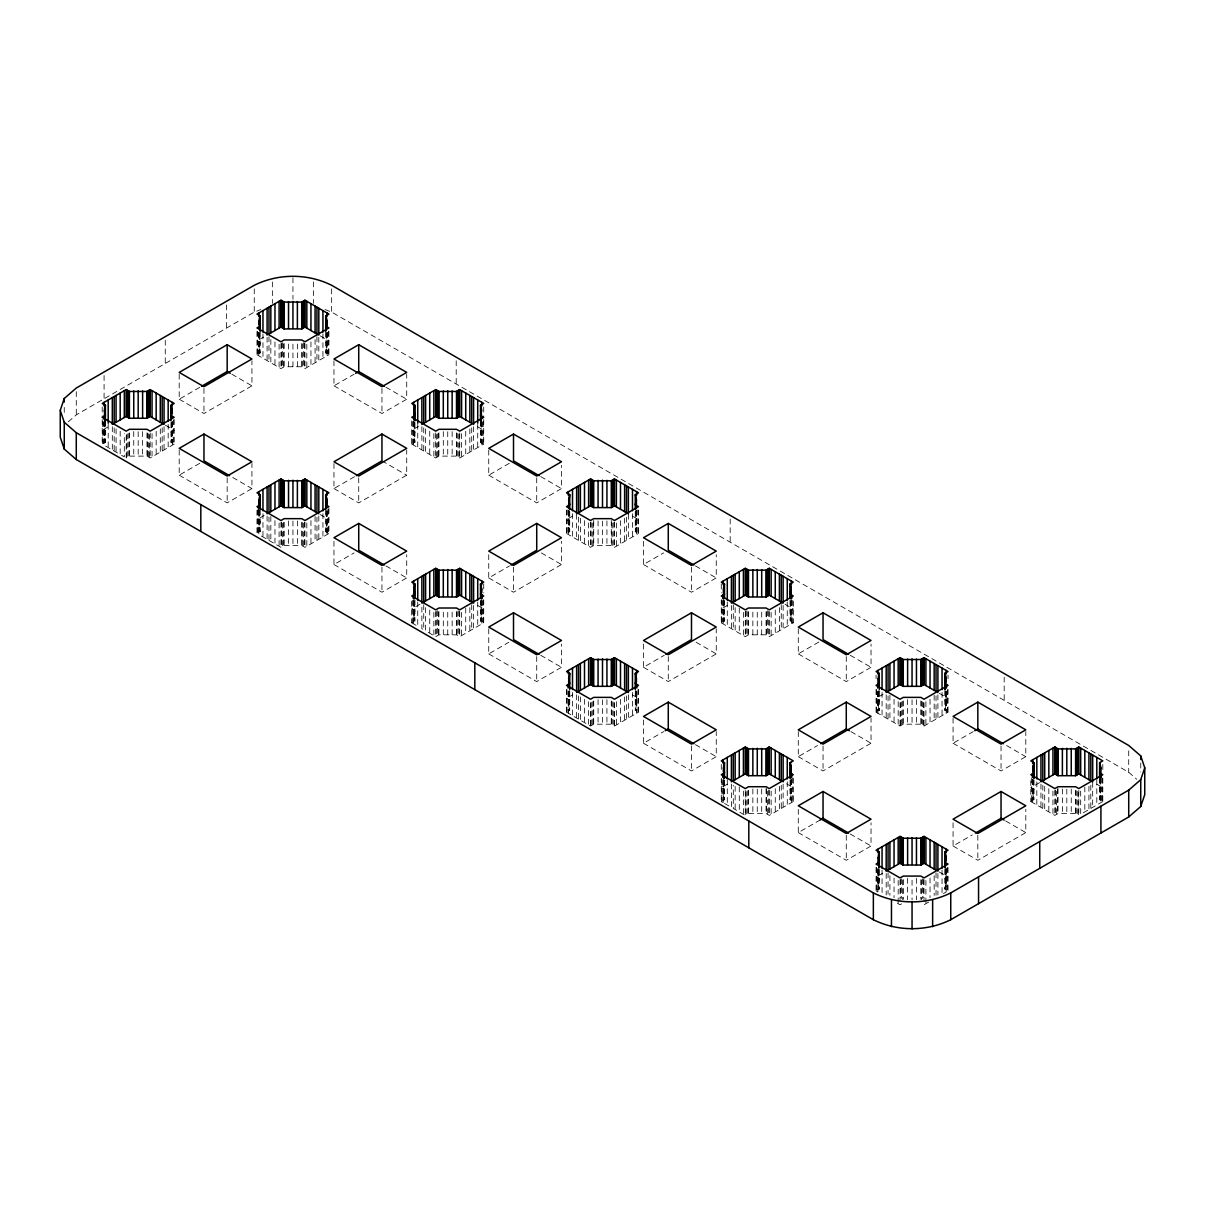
<?xml version="1.0" encoding="UTF-8"?>
<svg xmlns="http://www.w3.org/2000/svg" width="1205" height="1205" viewBox="0 0 1205 1205"><rect width="100%" height="100%" fill="white"/><g stroke="black" fill="none" stroke-linecap="round" stroke-linejoin="round"><path stroke-width="0.75" stroke-dasharray="5 3.75" d="M102.199 419.536L102.199 444.118L105.407 442.265L104.263 437.189L105.407 432.128L102.199 430.275L108.194 426.811M174.168 419.536L174.168 444.118L170.959 442.265L172.104 437.189L172.104 421.102M256.966 331.526L256.966 354.767L260.175 352.914L259.03 347.838L260.175 342.762L256.966 340.91L265.718 335.864M257.478 509.941L257.478 533.182L260.175 531.616L259.03 526.555L260.175 521.479L256.966 519.626L265.718 514.58M328.935 331.526L328.935 354.767L325.727 352.914L326.886 347.838L326.886 333.529M328.935 508.45L328.935 533.469L325.727 531.616L326.886 526.555L326.886 510.468M411.749 420.876L411.749 444.118L414.957 442.265L413.797 437.189L414.957 432.128L411.749 430.275L420.485 425.214M411.749 601.385L411.749 622.834L414.957 620.982L413.797 615.906L414.957 610.83L411.749 608.977L420.485 603.931M483.717 419.536L483.717 444.118L480.509 442.265L481.654 437.189L481.654 421.102M483.717 599.593L483.717 622.834L480.509 620.982L481.654 615.906L481.654 601.611M566.516 510.242L566.516 533.469L569.724 531.616L568.579 526.555L569.724 521.479L566.516 519.626L572.511 516.162M566.516 689.396L566.516 712.185L569.724 710.332L568.579 705.271L569.724 700.195L566.516 698.343L572.511 694.878M638.484 510.242L638.484 533.469L635.276 531.616L636.421 526.555L636.421 510.468M638.484 689.396L638.484 712.185L635.276 710.332L636.421 705.271L636.421 690.962M793.252 601.385L793.252 622.834L790.043 620.982L791.203 615.906L790.043 610.83L793.252 608.977L784.515 603.931M793.252 778.31L793.252 801.551L790.043 799.698L791.203 794.622L790.043 789.546L793.252 787.693L784.515 782.648M876.065 689.396L876.065 712.185L879.273 710.332L878.114 705.271L879.273 700.195L876.065 698.343L884.801 693.297M876.065 867.66L876.065 890.902L879.273 889.049L878.114 883.973L879.273 878.912L876.065 877.059L884.801 871.998M948.034 689.396L948.034 712.185L944.825 710.332L945.97 705.271L945.97 690.962M948.034 867.66L948.034 890.902L944.825 889.049L945.97 883.973L945.97 869.679M1102.801 778.31L1102.801 801.551L1099.593 799.698L1100.737 794.622L1099.593 789.546L1102.801 787.693L1096.806 784.229M68.263 421.825L76.276 414.851L254.255 312.095L260.837 309.565M179.199 374.183L179.199 399.217L199.985 387.212M174.168 444.118L150.173 457.975L146.965 456.108L129.402 456.108L126.194 457.975L126.194 432.941M256.966 354.767L280.961 368.61L284.169 366.757L301.732 366.757L304.955 368.61L328.935 354.767M179.199 399.217L203.961 413.511L251.935 385.811L251.935 360.792M179.199 450.143L179.199 475.177L200.858 462.66M333.966 360.792L333.966 385.811L354.089 374.198M179.199 475.177L227.173 502.877L251.935 488.567L251.935 463.548M333.966 385.811L381.955 413.511L406.718 399.217L406.718 374.183M333.966 463.548L333.966 488.567L354.767 476.562M258.849 511.312L258.849 534.553L280.961 547.326L284.169 545.473L301.732 545.473L304.955 547.326L328.935 533.469M411.749 444.118L435.728 457.975L438.936 456.108L456.514 456.108L459.723 457.975L483.717 444.118M333.966 488.567L358.728 502.877L406.718 475.177L406.718 450.143M333.966 541.286L333.966 564.527L354.089 552.914M488.748 450.143L488.748 475.177L511.959 461.771M333.966 564.527L381.955 592.227L406.718 577.933L406.718 554.692M488.748 475.177L536.722 502.877L561.485 488.567L561.485 465.341M488.748 554.692L488.748 577.933L509.534 565.928M425.606 607.606L425.606 630.833L435.728 636.677L438.936 634.824L456.514 634.824L459.723 636.677L483.717 622.834M566.516 533.469L590.51 547.326L593.719 545.473L611.281 545.473L614.49 547.326L638.484 533.469M488.748 577.933L513.511 592.227L561.485 564.527L561.485 541.286M488.748 628.859L488.748 653.878L508.856 642.265M643.515 541.286L643.515 564.527L663.639 552.914M488.748 653.878L536.722 681.578L561.485 667.284L561.485 644.042M643.515 564.527L691.489 592.227L716.252 577.933L716.252 554.692M727.278 605.513L721.283 608.977L724.491 610.83L723.346 615.906L724.491 620.982L721.283 622.834L721.283 599.593M643.515 644.042L643.515 667.284L664.301 655.279M566.516 712.185L590.51 726.043L593.719 724.19L611.281 724.19L614.49 726.043L638.484 712.185M721.283 622.834L745.277 636.677L748.486 634.824L766.064 634.824L769.272 636.677L793.252 622.834M643.515 667.284L668.278 681.578L716.252 653.878L716.252 628.859M643.515 720.003L643.515 743.244L663.639 731.631M798.282 628.859L798.282 653.878L819.957 641.376M643.515 743.244L691.489 770.944L716.252 756.65L716.252 731.616M798.282 653.878L846.272 681.578L871.034 667.284L871.034 644.042M727.278 784.229L721.283 787.693L724.491 789.546L723.346 794.622L724.491 799.698L721.283 801.551L721.283 778.31M798.282 731.616L798.282 756.65L817.472 745.564M793.252 801.551L769.272 815.393L766.064 813.541L748.486 813.541L745.775 815.107L745.775 790.073M876.065 712.185L900.045 726.043L903.268 724.19L920.831 724.19L924.039 726.043L948.034 712.185M798.282 756.65L823.045 770.944L871.034 743.244L871.034 718.21M798.282 809.353L798.282 832.595L819.957 820.093M953.065 718.21L953.065 743.244L973.173 731.631M798.282 832.595L846.272 860.295L871.034 846L871.034 822.759M953.065 743.244L1001.039 770.944L1025.801 756.65L1025.801 731.616M1039.584 782.648L1030.832 787.693L1034.041 789.546L1032.896 794.622L1034.041 799.698L1030.832 801.551L1030.832 778.31M953.065 822.759L953.065 846L972.254 834.914M901.656 903.825L900.045 904.759L895.42 902.078M1030.832 801.551L1054.827 815.393L1058.035 813.541L1075.598 813.541L1078.309 815.107L1078.309 790.073M953.065 846L977.827 860.295L1025.801 832.595L1025.801 809.353M928.663 902.078L924.039 904.759L922.428 903.825M943.41 893.568L946.151 891.986L946.151 868.745M1102.801 801.551L1080.689 814.309L1080.689 791.083M325.064 309.565L331.646 312.095L1128.724 772.285L1136.737 779.243M320.199 335.864L328.935 340.91L325.727 342.762L326.886 347.838M477.722 426.811L483.717 430.275L480.509 432.128L481.654 437.189M632.489 516.162L638.484 519.626L635.276 521.479L636.421 526.555M939.282 693.297L948.034 698.343L944.825 700.195L945.97 705.271M385.916 387.212L406.718 399.217M540.699 476.562L561.485 488.567M695.466 565.928L716.252 577.933M850.233 655.279L871.034 667.284M1006.612 745.564L1025.801 756.65M231.827 374.198L251.935 385.811M381.955 460.867L406.718 475.177M541.361 552.914L561.485 564.527M696.144 642.265L716.252 653.878M850.911 731.631L871.034 743.244M1005.678 820.982L1025.801 832.595M165.416 425.214L174.168 430.275L170.959 432.128L172.104 437.189M320.199 514.58L328.935 519.626L325.727 521.479L326.886 526.555M477.722 605.513L483.717 608.977L480.509 610.83L481.654 615.906M632.489 694.878L638.484 698.343L635.276 700.195L636.421 705.271M939.282 871.998L948.034 877.059L944.825 878.912L945.97 883.973M232.746 477.496L251.935 488.567M385.916 565.928L406.718 577.933M540.699 655.279L561.485 667.284M695.466 744.645L716.252 756.65M850.233 833.996L871.034 846M121.569 455.294L124.311 456.891L124.311 433.649M411.749 622.834L417.743 626.299L417.743 601.943M721.283 801.551L723.166 802.635L723.166 779.394M724.536 803.419L731.405 807.395L731.405 782.361M876.065 890.902L877.933 891.986L877.933 868.745M1140.743 763.066L1140.743 772.013M1128.724 750.836L1128.724 772.285M1102.801 764.452L1102.801 771.607M1102.304 778.023L1102.304 801.25M1101.189 777.903L1101.189 800.617M1100.737 778.535L1100.933 802.635M1100.451 779.304L1100.451 797.168M1100.09 778.535L1100.09 799.984M1099.593 778.234L1099.593 799.698M1096.806 779.981L1096.806 805.015M1092.679 782.361L1092.679 807.395M1090.811 785.238L1090.811 808.465M1088.928 786.308L1088.928 809.549M1084.816 786.91L1084.816 811.929M1078.806 790.375L1078.806 815.393M1077.21 791.233L1077.21 814.475M1076.11 790.601L1076.11 813.827M1075.598 790.299L1075.598 813.541M1071.245 789.019L1071.245 814.038M1066.817 789.185L1066.817 814.203M1062.388 789.019L1062.388 814.038M1058.035 788.522L1058.035 813.541M1057.538 788.808L1057.538 813.827M1056.424 791.233L1056.424 814.475M1055.324 790.073L1055.324 815.107M1054.827 790.375L1054.827 815.393M1052.944 791.083L1052.944 814.309M1048.832 788.688L1048.832 811.929M1044.705 786.308L1044.705 809.549M1042.822 785.238L1042.822 808.465M1040.954 784.154L1040.954 807.395M1036.827 781.774L1036.827 805.015M1034.041 780.027L1034.041 799.698M1033.544 780.313L1033.544 799.984M1033.182 779.56L1033.182 797.168M1032.7 779.394L1032.7 802.635M1032.444 779.68L1032.444 800.617M1031.329 778.023L1031.329 801.25M1004.187 677.135L1004.187 700.376M1001.039 745.91L1001.039 770.944M977.827 835.276L977.827 860.295M948.034 675.101L948.034 678.671M947.522 689.697L947.522 711.899M947.522 867.374L947.522 890.615M946.422 691.595L946.422 711.266M946.422 868.519L946.422 889.983M946.151 691.821L946.151 713.27M945.684 691.73L945.684 707.817M945.684 868.654L945.684 886.534M945.323 690.962L945.323 710.619M945.323 869.679L945.323 889.335M944.825 690.676L944.825 710.332M944.825 869.392L944.825 889.049M942.039 692.408L942.039 715.65M942.039 870.01L942.039 892.574M937.912 694.788L937.912 718.029M937.912 873.505L937.912 894.953M936.029 695.872L936.029 719.114M936.029 872.797L936.029 897.83M934.161 695.164L934.161 720.198M934.161 875.674L934.161 895.33M930.034 699.337L930.034 722.578M930.034 878.053L930.034 897.71M925.907 701.717L925.907 724.958M925.907 880.433L925.907 903.675M924.039 702.801L924.039 726.043M924.039 879.725L924.039 901.174M923.542 702.515L923.542 725.756M923.542 879.439L923.542 897.318M922.428 701.867L922.428 725.109M922.428 878.807L922.428 898.463M921.328 701.235L921.328 724.476M921.328 879.951L921.328 899.608M920.831 700.949L920.831 724.19M920.831 879.665L920.831 899.322M916.463 699.653L916.463 724.687M916.463 878.37L916.463 899.819M912.049 699.819L912.049 724.853M912.049 880.328L912.049 899.984M907.621 699.653L907.621 724.687M907.621 878.37L907.621 899.819M903.268 700.949L903.268 724.19M903.268 879.665L903.268 899.322M902.756 701.235L902.756 724.476M902.756 879.951L902.756 899.608M901.656 701.867L901.656 725.109M901.656 878.807L901.656 898.463M900.557 702.515L900.557 725.756M900.557 879.439L900.557 897.318M900.045 702.801L900.045 726.043M900.045 879.725L900.045 901.174M898.177 701.717L898.177 724.958M898.177 880.433L898.177 903.675M894.05 699.337L894.05 722.578M894.05 878.053L894.05 897.71M889.923 695.164L889.923 720.198M889.923 875.674L889.923 895.33M888.055 695.872L888.055 719.114M888.055 872.797L888.055 894.261M886.187 694.788L886.187 718.029M886.187 873.505L886.187 894.953M882.06 692.408L882.06 715.65M882.06 870.01L882.06 892.574M879.273 690.676L879.273 710.332M879.273 869.392L879.273 889.049M878.776 690.962L878.776 710.619M878.776 869.679L878.776 889.335M878.415 691.73L878.415 707.817M878.415 868.654L878.415 886.534M878.114 690.962L878.114 705.271M878.114 869.679L878.114 883.973M877.933 691.821L877.933 713.27M877.662 691.595L877.662 711.266M877.662 868.519L877.662 889.983M876.562 689.697L876.562 711.899M876.562 867.374L876.562 890.615M876.065 675.101L876.065 678.671M846.272 656.559L846.272 681.578M846.272 835.276L846.272 860.295M823.045 745.91L823.045 770.944M792.754 600.331L792.754 622.548M792.754 778.023L792.754 801.25M791.655 600.452L791.655 621.901M791.655 779.68L791.655 800.617M791.384 600.677L791.384 623.919M791.384 779.394L791.384 802.635M790.902 600.587L790.902 618.466M790.902 779.56L790.902 797.168M790.555 601.611L790.555 621.268M790.555 780.313L790.555 799.984M790.043 600.105L790.043 620.982M790.043 780.027L790.043 799.698M787.257 601.943L787.257 626.299M787.257 781.774L787.257 805.015M783.13 605.437L783.13 628.679M783.13 784.154L783.13 807.395M781.262 604.729L781.262 629.763M781.262 785.238L781.262 808.465M779.394 607.606L779.394 630.833M779.394 786.308L779.394 809.549M775.267 609.986L775.267 633.227M775.267 788.688L775.267 811.929M771.14 612.366L771.14 635.607M771.14 791.083L771.14 814.309M769.272 611.658L769.272 636.677M769.272 790.375L769.272 815.393M768.76 611.372L768.76 636.391M768.76 790.073L768.76 815.107M767.66 610.724L767.66 635.758M767.66 791.233L767.66 814.475M766.561 611.884L766.561 635.125M766.561 788.808L766.561 813.827M766.064 611.583L766.064 634.824M766.064 788.522L766.064 813.541M761.696 612.095L761.696 635.321M761.696 789.019L761.696 814.038M757.267 612.261L757.267 635.487M757.267 789.185L757.267 814.203M752.854 612.095L752.854 635.321M752.854 789.019L752.854 814.038M748.486 611.583L748.486 634.824M748.486 790.299L748.486 813.541M747.989 611.884L747.989 635.125M747.989 790.601L747.989 813.827M746.889 610.724L746.889 635.758M746.889 791.233L746.889 814.475M745.775 611.372L745.775 636.391M745.277 611.658L745.277 636.677M745.277 790.375L745.277 815.393L733.288 808.465L733.288 785.238M743.41 612.366L743.41 635.607M743.41 791.083L743.41 814.309M739.283 608.194L739.283 633.227M739.283 786.91L739.283 811.929M735.155 607.606L735.155 630.833M735.155 786.308L735.155 809.549M733.288 604.729L733.288 629.763M731.405 605.437L731.405 628.679M730.185 518.948L730.185 542.19M727.278 601.943L727.278 626.299M727.278 779.981L727.278 805.015M724.491 600.105L724.491 620.982M724.491 780.027L724.491 799.698M723.994 601.611L723.994 621.268M723.994 780.313L723.994 799.984M723.633 600.587L723.633 618.466M723.633 779.56L723.633 797.168M723.166 600.677L723.166 623.919M722.895 600.452L722.895 621.901M722.895 779.68L722.895 800.617M721.795 600.331L721.795 622.548M721.795 779.801L721.795 801.25M721.283 583.958L721.283 592.89M721.283 764.452L721.283 771.607M691.489 567.194L691.489 592.227M691.489 745.91L691.489 770.944M668.278 656.559L668.278 681.578M637.987 509.941L637.987 533.182M637.987 689.697L637.987 711.899M636.873 509.82L636.873 532.55M636.873 691.595L636.873 711.266M636.617 511.312L636.617 534.553M636.617 691.821L636.617 713.27M636.135 511.221L636.135 529.1M636.135 691.73L636.135 707.817M635.773 510.453L635.773 531.917M635.773 690.962L635.773 710.619M635.276 511.959L635.276 531.616M635.276 690.676L635.276 710.332M632.489 513.692L632.489 536.933M632.489 692.408L632.489 715.65M628.362 514.294L628.362 539.313M628.362 694.788L628.362 718.029M626.495 517.156L626.495 540.397M626.495 695.872L626.495 719.114M624.612 518.24L624.612 541.482M624.612 696.957L624.612 720.198M620.5 520.62L620.5 543.862M620.5 699.337L620.5 722.578M616.373 523L616.373 546.242M616.373 701.717L616.373 724.958M614.49 522.292L614.49 547.326M614.49 702.801L614.49 726.043M613.993 522.006L613.993 547.04M613.993 702.515L613.993 725.756M612.893 523.166L612.893 546.392M612.893 701.867L612.893 725.109M611.779 522.518L611.779 545.76M611.779 701.235L611.779 724.476M611.281 520.439L611.281 545.473M611.281 700.949L611.281 724.19M606.928 520.937L606.928 545.97M606.928 699.653L606.928 724.687M602.5 521.102L602.5 546.136M602.5 699.819L602.5 724.853M598.072 520.937L598.072 545.97M598.072 699.653L598.072 724.687M593.719 520.439L593.719 545.473M593.719 700.949L593.719 724.19M593.221 522.518L593.221 545.76M593.221 701.235L593.221 724.476M592.107 523.166L592.107 546.392M592.107 701.867L592.107 725.109M591.007 522.006L591.007 547.04M591.007 702.515L591.007 725.756M590.51 522.292L590.51 547.326M590.51 702.801L590.51 726.043M588.627 523L588.627 546.242M588.627 701.717L588.627 724.958M584.5 520.62L584.5 543.862M584.5 699.337L584.5 722.578M580.388 518.24L580.388 541.482M580.388 696.957L580.388 720.198M578.505 517.156L578.505 540.397M578.505 695.872L578.505 719.114M576.638 514.294L576.638 539.313M576.638 694.788L576.638 718.029M572.511 513.692L572.511 536.933M572.511 692.408L572.511 715.65M569.724 511.959L569.724 531.616M569.724 690.676L569.724 710.332M569.227 510.453L569.227 531.917M569.227 690.962L569.227 710.619M568.865 511.221L568.865 529.1M568.865 691.73L568.865 707.817M568.579 510.468L568.579 526.555M568.579 690.962L568.579 705.271M568.383 511.312L568.383 534.553M568.383 691.821L568.383 713.27M568.127 509.82L568.127 532.55M568.127 691.595L568.127 711.266M567.013 509.941L567.013 533.182M567.013 689.697L567.013 711.899M536.722 477.843L536.722 502.877M536.722 656.559L536.722 681.578M513.511 567.194L513.511 592.227M483.717 407.034L483.717 417.758M483.717 583.958L483.717 592.89M483.205 421.614L483.205 443.832M483.205 600.331L483.205 622.548M482.105 421.735L482.105 443.199M482.105 600.452L482.105 621.901M481.834 421.961L481.834 445.202M481.834 600.677L481.834 623.919M481.367 421.87L481.367 439.75M481.367 600.587L481.367 618.466M481.006 421.102L481.006 442.551M481.006 601.611L481.006 621.268M480.509 421.404L480.509 442.265M480.509 600.105L480.509 620.982M477.722 424.341L477.722 447.582M477.722 601.943L477.722 626.299M473.595 426.721L473.595 449.962M473.595 605.437L473.595 628.679M471.712 427.805L471.712 451.047M471.712 604.729L471.712 629.763M469.845 428.89L469.845 452.131M469.845 607.606L469.845 630.833M465.717 431.269L465.717 454.511M465.717 608.194L465.717 633.227M461.59 433.649L461.59 456.891M461.59 612.366L461.59 635.607M459.723 432.941L459.723 457.975M459.723 611.658L459.723 636.677M459.226 434.433L459.226 457.674M459.226 611.372L459.226 636.391M458.111 433.8L458.111 457.041M458.111 610.724L458.111 635.758M457.011 433.167L457.011 456.409M457.011 611.884L457.011 635.125M456.514 432.881L456.514 456.108M456.514 611.583L456.514 634.824M456.198 360.762L456.198 384.003M452.146 431.586L452.146 456.62M452.146 612.095L452.146 635.321M447.733 431.752L447.733 456.785M447.733 612.261L447.733 635.487M443.304 431.586L443.304 456.62M443.304 612.095L443.304 635.321M438.936 432.881L438.936 456.108M438.936 611.583L438.936 634.824M438.439 433.167L438.439 456.409M438.439 611.884L438.439 635.125M437.34 433.8L437.34 457.041M437.34 610.724L437.34 635.758M436.24 434.433L436.24 457.674M436.24 611.372L436.24 636.391M435.728 432.941L435.728 457.975M435.728 611.658L435.728 636.677M433.86 433.649L433.86 456.891M433.86 612.366L433.86 635.607M429.733 431.269L429.733 454.511M429.733 609.986L429.733 633.227M425.606 428.89L425.606 452.131M423.738 427.805L423.738 451.047M423.738 604.729L423.738 629.763L421.87 628.679L421.87 605.437M421.87 426.721L421.87 449.962M417.743 424.341L417.743 447.582M414.957 422.594L414.957 442.265M414.957 600.105L414.957 620.982M414.445 422.895L414.445 442.551M414.445 601.611L414.445 621.268M414.098 421.87L414.098 439.75M414.098 600.587L414.098 618.466M413.797 421.102L413.797 437.189M413.797 601.611L413.797 615.906M413.616 421.961L413.616 445.202M413.616 600.677L413.616 623.919M413.345 421.735L413.345 443.199M413.345 600.452L413.345 621.901M412.246 421.614L412.246 443.832M412.246 600.331L412.246 622.548M381.955 388.492L381.955 413.511M381.955 567.194L381.955 592.227M358.728 477.843L358.728 502.877M331.646 288.854L331.646 312.095M328.438 331.239L328.438 354.466M328.438 509.188L328.438 533.182M327.338 332.384L327.338 353.833M327.338 509.82L327.338 532.55M327.067 332.61L327.067 355.837M327.067 511.312L327.067 534.553M326.585 332.52L326.585 350.384M326.585 511.221L326.585 529.1M326.224 333.529L326.224 353.201M326.224 510.453L326.224 531.917M325.727 332.038L325.727 352.914M325.727 510.167L325.727 531.616M322.94 333.875L322.94 358.231M322.94 513.692L322.94 536.933M318.813 337.37L318.813 360.611M318.813 516.086L318.813 539.313M316.945 336.662L316.945 361.681M316.945 517.156L316.945 540.397M315.077 339.524L315.077 362.765M315.077 516.463L315.077 541.482M313.541 281.91L313.541 303.374M310.95 341.904L310.95 365.145M310.95 520.62L310.95 543.862M306.823 344.284L306.823 367.525M306.823 523L306.823 546.242M304.955 343.591L304.955 368.61M304.955 522.292L304.955 547.326M304.443 343.289L304.443 368.323M304.443 522.006L304.443 547.04M303.344 342.657L303.344 367.691M303.344 523.166L303.344 546.392M302.244 343.802L302.244 367.043M302.244 522.518L302.244 545.76M301.732 343.515L301.732 366.757M301.732 522.232L301.732 545.473M297.379 344.012L297.379 367.254M297.379 520.937L297.379 545.97M292.951 277.813L292.951 299.262M292.951 344.178L292.951 367.42M292.951 521.102L292.951 546.136M288.537 344.012L288.537 367.254M288.537 520.937L288.537 545.97M284.169 343.515L284.169 366.757M284.169 522.232L284.169 545.473M283.672 343.802L283.672 367.043M283.672 522.518L283.672 545.76M282.572 342.657L282.572 367.691M282.572 523.166L282.572 546.392M281.458 343.289L281.458 368.323M281.458 522.006L281.458 547.04M280.961 343.591L280.961 368.61M280.961 522.292L280.961 547.326M279.093 344.284L279.093 367.525M279.093 523L279.093 546.242M274.966 341.904L274.966 365.145M274.966 520.62L274.966 543.862M272.36 281.91L272.36 303.374M270.839 339.524L270.839 362.765M270.839 516.463L270.839 541.482M268.971 336.662L268.971 361.681M268.971 517.156L268.971 540.397M267.088 337.37L267.088 360.611M267.088 516.086L267.088 539.313M262.961 333.875L262.961 358.231M262.961 513.692L262.961 536.933M260.175 332.038L260.175 352.914M260.175 510.167L260.175 531.616M259.678 333.529L259.678 353.201M259.678 510.453L259.678 531.917M259.316 332.52L259.316 350.384M259.316 511.221L259.316 529.1M259.03 333.529L259.03 347.838M259.03 510.468L259.03 526.555M258.849 332.61L258.849 355.837M258.578 332.384L258.578 353.833M258.578 509.82L258.578 532.55M257.478 331.239L257.478 354.466M256.966 510.242L256.966 533.469M254.255 288.854L254.255 312.095M227.173 477.843L227.173 502.877M226.45 304.91L226.45 328.152M203.961 388.492L203.961 413.511M173.671 419.837L173.671 443.832M172.556 421.735L172.556 443.199M172.3 421.961L172.3 445.202M171.818 421.87L171.818 439.75M171.456 422.895L171.456 442.551M170.959 422.594L170.959 442.265M168.173 424.341L168.173 447.582M165.266 340.232L165.266 363.473M164.046 426.721L164.046 449.962M162.178 427.805L162.178 451.047M160.295 428.89L160.295 452.131M156.168 431.269L156.168 454.511M152.056 433.649L152.056 456.891M150.173 432.941L150.173 457.975M149.676 434.433L149.676 457.674M148.577 433.8L148.577 457.041M147.462 433.167L147.462 456.409M146.965 432.881L146.965 456.108M142.612 431.586L142.612 456.62M138.183 431.752L138.183 456.785M133.755 431.586L133.755 456.62M129.402 432.881L129.402 456.108M128.89 433.167L128.89 456.409M127.79 433.8L127.79 457.041M126.691 434.433L126.691 457.674M120.184 431.269L120.184 454.511L104.067 445.202L104.067 421.961M116.072 428.89L116.072 452.131M114.189 427.805L114.189 451.047M112.321 426.721L112.321 449.962M108.194 424.341L108.194 447.582M105.407 421.404L105.407 442.265M104.91 421.102L104.91 442.551M104.549 421.87L104.549 439.75M104.263 421.102L104.263 437.189M104.082 375.553L104.082 398.795M103.811 421.735L103.811 443.199M102.696 421.614L102.696 443.832M102.199 407.034L102.199 417.758M76.276 391.61L76.276 414.851M64.257 407.426L64.257 414.58"/><path stroke-width="1.5" d="M104.263 419.31L105.407 405.302L102.199 403.449L126.194 389.607L129.402 391.459L146.965 391.459L150.173 389.607L174.168 403.449L170.959 405.302L170.959 420.816M170.959 405.302L172.104 410.378L170.959 415.454L174.168 417.307L150.173 431.149L146.965 429.296L129.402 429.296L126.194 431.149L102.199 417.307L105.407 415.454L104.263 410.378M259.03 324.597L260.175 315.951L256.966 314.098L280.961 300.241L284.169 302.094L301.732 302.094L304.955 300.241L328.935 314.098L325.727 315.951L325.727 331.45M259.03 505.106L260.175 494.668L256.966 492.815L280.961 478.957L284.169 480.81L301.732 480.81L304.955 478.957L328.935 492.815L325.727 494.668L325.727 508.962M325.727 315.951L326.886 321.027L325.727 326.088L328.935 327.941L304.955 341.798L301.732 339.946L284.169 339.946L280.961 341.798L256.966 327.941L260.175 326.088L259.03 321.027M325.727 494.668L326.886 499.729L325.727 504.805L328.935 506.657L304.955 520.515L301.732 518.662L284.169 518.662L280.961 520.515L256.966 506.657L260.175 504.805L259.03 499.729M414.957 405.302L413.797 410.378L414.957 415.454L411.749 417.307L435.728 431.149L438.936 429.296L456.514 429.296L459.723 431.149L483.717 417.307L480.509 415.454L481.654 410.378L480.509 405.302L483.717 403.449L459.723 389.607L456.514 391.459L438.936 391.459L435.728 389.607L411.749 403.449L414.957 405.302L414.957 420.816M414.957 584.018L413.797 589.094L414.957 594.17L411.749 596.023L435.728 609.866L438.936 608.013L456.514 608.013L459.723 609.866L483.717 596.023L480.509 594.17L481.654 589.094L480.509 584.018L483.717 582.166L459.723 568.323L456.514 570.176L438.936 570.176L435.728 568.323L411.749 582.166L414.957 584.018L414.957 598.328M568.579 505.106L569.724 494.668L566.516 492.815L590.51 478.957L593.719 480.81L611.281 480.81L614.49 478.957L638.484 492.815L635.276 494.668L635.276 508.962M568.579 682.03L569.724 673.384L566.516 671.531L590.51 657.674L593.719 659.527L611.281 659.527L614.49 657.674L638.484 671.531L635.276 673.384L635.276 689.471M635.276 494.668L636.421 499.729L635.276 504.805L638.484 506.657L614.49 520.515L611.281 518.662L593.719 518.662L590.51 520.515L566.516 506.657L569.724 504.805L568.579 499.729M635.276 673.384L636.421 678.445L635.276 683.521L638.484 685.374L614.49 699.231L611.281 697.379L593.719 697.379L590.51 699.231L566.516 685.374L569.724 683.521L568.579 678.445M723.346 592.664L724.491 584.018L721.283 582.166L745.277 568.323L748.486 570.176L766.064 570.176L769.272 568.323L793.252 582.166L790.043 584.018L790.043 598.328M723.346 771.381L724.491 762.735L721.283 760.882L745.277 747.025L748.486 748.892L766.064 748.892L769.272 747.025L793.252 760.882L790.043 762.735L790.043 778.234M878.114 683.807L879.273 673.384L876.065 671.531L900.045 657.674L903.268 659.527L920.831 659.527L924.039 657.674L948.034 671.531L944.825 673.384L944.825 689.471M878.114 862.524L879.273 852.086L876.065 850.233L900.045 836.39L903.268 838.243L920.831 838.243L924.039 836.39L948.034 850.233L944.825 852.086L944.825 867.6M944.825 673.384L945.97 678.445L944.825 683.521L948.034 685.374L924.039 699.231L920.831 697.379L903.268 697.379L900.045 699.231L876.065 685.374L879.273 683.521L878.114 678.445M944.825 852.086L945.97 857.162L944.825 862.238L948.034 864.09L924.039 877.933L920.831 876.08L903.268 876.08L900.045 877.933L876.065 864.09L879.273 862.238L878.114 857.162M1032.896 771.381L1034.041 762.735L1030.832 760.882L1054.827 747.025L1058.035 748.892L1075.598 748.892L1078.806 747.025L1102.801 760.882L1099.593 762.735L1099.593 777.029M1099.593 762.735L1100.737 767.811L1099.593 772.872L1102.801 774.725L1078.806 788.582L1075.598 786.729L1058.035 786.729L1054.827 788.582L1030.832 774.725L1034.041 772.872L1032.896 767.811M60.25 410.378L64.257 398.494L76.276 388.04L254.255 285.284C278.325 273.324 307.591 273.324 331.646 285.284L1128.724 745.473L1140.743 755.912L1144.75 767.811L1144.75 794.622L1140.743 806.507L1128.724 816.96L950.745 919.716C926.675 931.676 897.409 931.676 873.354 919.716L76.276 459.527L64.257 449.088L60.25 437.189L60.25 410.378L64.257 422.262L64.257 449.088M1140.743 806.507L1140.743 779.695L1144.75 767.811M64.257 422.262L76.276 432.715L873.354 892.905C897.409 904.865 926.675 904.865 950.745 892.905L1128.724 790.149L1140.743 779.695M227.173 344.705L179.199 372.405L203.961 386.7L251.935 359L227.173 344.705L227.173 371.517L201.581 386.293M164.046 397.605L164.046 424.431L150.173 416.418L146.965 418.271L129.402 418.271L126.194 416.418L112.321 424.431L112.321 397.605M318.813 308.254L318.813 335.065L304.955 327.067L301.732 328.92L284.169 328.92L280.961 327.067L268.971 333.981L268.971 307.17M203.961 434.056L179.199 448.35L227.173 476.05L251.935 461.756L203.961 434.056L203.961 460.867L229.553 475.644M358.728 344.705L333.966 359L381.955 386.7L406.718 372.405L358.728 344.705L358.728 371.517L384.32 386.293M355.641 373.309L358.728 371.517M381.955 434.056L333.966 461.756L358.728 476.05L406.718 448.35L381.955 434.056L381.955 460.867L356.364 475.644M318.813 513.782L304.955 505.769L301.732 507.621L284.169 507.621L280.961 505.769L267.088 513.782L267.088 486.971M471.712 396.535L471.712 423.347L459.723 416.418L456.514 418.271L438.936 418.271L435.728 416.418L423.738 423.347L423.738 396.535M358.728 523.422L333.966 537.716L381.955 565.416L406.718 551.122L358.728 523.422L358.728 550.233L384.32 565.009M513.511 434.056L488.748 448.35L536.722 476.05L561.485 461.756L513.511 434.056L513.511 460.867L539.102 475.644M536.722 523.422L488.748 551.122L513.511 565.416L561.485 537.716L536.722 523.422L536.722 550.233L511.131 565.009M473.595 576.321L473.595 603.133L459.723 595.134L456.514 596.987L438.936 596.987L435.728 595.134L421.87 603.133L421.87 576.321M628.362 486.971L628.362 513.782L614.49 505.769L611.281 507.621L593.719 507.621L590.51 505.769L576.638 513.782L576.638 486.971M513.511 612.773L488.748 627.067L536.722 654.767L561.485 640.473L513.511 612.773L513.511 639.584L539.102 654.36M668.278 523.422L643.515 537.716L691.489 565.416L716.252 551.122L668.278 523.422L668.278 550.233L693.869 565.009M691.489 612.773L643.515 640.473L668.278 654.767L716.252 627.067L691.489 612.773L691.489 639.584L665.898 654.36M628.362 665.687L628.362 692.498L614.49 684.485L611.281 686.338L593.719 686.338L590.51 684.485L576.638 692.498L576.638 665.687M783.13 576.321L783.13 603.133L769.272 595.134L766.064 596.987L748.486 596.987L745.277 595.134L731.405 603.133L731.405 576.321M668.278 702.123L643.515 716.433L691.489 744.133L716.252 729.823L668.278 702.123L668.278 728.95L693.869 743.711M823.045 612.773L798.282 627.067L846.272 654.767L871.034 640.473L823.045 612.773L823.045 639.584L848.636 654.36M665.19 730.727L668.278 728.95M846.272 702.123L798.282 729.823L823.045 744.133L871.034 716.433L846.272 702.123L846.272 728.95L820.68 743.711M781.262 753.953L781.262 780.765L769.272 773.851L766.064 775.704L748.486 775.704L745.277 773.851L733.288 780.765L733.288 753.953M937.912 665.687L937.912 692.498L924.039 684.485L920.831 686.338L903.268 686.338L900.045 684.485L886.187 692.498L886.187 665.687M823.045 791.489L798.282 805.784L846.272 833.483L871.034 819.189L823.045 791.489L823.045 818.3L848.636 833.077M977.827 702.123L953.065 716.433L1001.039 744.133L1025.801 729.823L977.827 702.123L977.827 728.95L1003.419 743.711M819.957 820.093L823.045 818.3M974.725 730.727L977.827 728.95M1001.039 791.489L953.065 819.189L977.827 833.483L1025.801 805.784L1001.039 791.489L1001.039 818.3L975.448 833.077M936.029 843.319L936.029 870.13L924.039 863.202L920.831 865.054L903.268 865.054L900.045 863.202L886.187 871.215L886.187 844.389M1092.679 755.038L1092.679 781.849L1078.806 773.851L1075.598 775.704L1058.035 775.704L1054.827 773.851L1042.822 780.765L1042.822 753.953M227.173 371.517L230.275 373.309M846.272 728.95L849.359 730.727M1001.039 818.3L1004.142 820.093M790.043 584.018L791.203 589.094L790.043 594.17L793.252 596.023L769.272 609.866L766.064 608.013L748.486 608.013L745.277 609.866L721.283 596.023L724.491 594.17L723.346 589.094M790.043 762.735L791.203 767.811L790.043 772.872L793.252 774.725L769.272 788.582L766.064 786.729L748.486 786.729L745.277 788.582L721.283 774.725L724.491 772.872L723.346 767.811M1140.743 755.912L1140.743 759.496M1128.724 790.149L1128.724 816.96M1101.189 773.806L1101.189 777.376M1100.737 767.811L1100.737 776.743M1100.918 806.205L1100.918 833.016M1100.451 765.25L1100.451 777.511M1100.09 762.449L1100.09 776.743M1096.806 757.418L1096.806 778.867M1090.811 753.953L1090.811 780.765M1088.928 752.869L1088.928 779.695M1084.816 750.489L1084.816 777.315M1080.689 748.109L1080.689 774.92M1078.806 747.025L1078.806 773.851M1078.309 747.326L1078.309 774.137M1077.21 747.959L1077.21 774.77M1076.11 748.591L1076.11 775.402M1075.598 748.892L1075.598 775.704M1071.245 748.38L1071.245 775.207M1066.817 748.215L1066.817 775.041M1062.388 748.38L1062.388 775.207M1058.035 748.892L1058.035 775.704M1057.538 748.591L1057.538 775.402M1056.424 747.959L1056.424 774.77M1055.324 747.326L1055.324 774.137M1054.827 747.025L1054.827 773.851M1052.944 748.109L1052.944 774.92M1048.832 750.489L1048.832 777.315M1044.705 752.869L1044.705 779.695M1040.954 755.038L1040.954 781.849M1039.734 841.527L1039.734 868.338M1036.827 757.418L1036.827 778.867M1034.041 762.735L1034.041 778.234M1033.544 762.449L1033.544 778.535M1033.182 765.25L1033.182 772.405M1032.7 759.798L1032.7 763.368M1032.444 773.806L1032.444 777.376M978.55 876.848L978.55 903.66M950.745 892.905L950.745 919.716M946.422 684.455L946.422 688.025M946.151 670.447L946.151 674.017M946.151 849.163L946.151 852.733M945.97 678.445L945.97 682.03M945.97 857.162L945.97 860.732M945.684 675.9L945.684 683.054M945.684 854.616L945.684 861.756M945.323 673.083L945.323 689.185M945.323 851.799L945.323 867.886M942.039 668.067L942.039 689.516M942.039 846.769L942.039 868.233M937.912 844.389L937.912 871.215M936.029 664.603L936.029 691.414M934.161 663.518L934.161 690.329M934.161 842.235L934.161 869.046M932.64 899.849L932.64 926.66M930.034 661.138L930.034 687.95M930.034 839.855L930.034 866.666M925.907 658.758L925.907 685.57M925.907 837.475L925.907 864.286M924.039 657.674L924.039 684.485M924.039 836.39L924.039 863.202M923.542 657.96L923.542 684.771M923.542 836.677L923.542 863.488M922.428 658.608L922.428 685.419M922.428 837.309L922.428 864.136M921.328 659.24L921.328 686.052M921.328 837.957L921.328 864.768M920.831 659.527L920.831 686.338M920.831 838.243L920.831 865.054M916.463 659.03L916.463 685.841M916.463 837.746L916.463 864.557M912.049 658.864L912.049 685.675M912.049 837.58L912.049 864.392M912.049 902.153L912.049 928.98M907.621 659.03L907.621 685.841M907.621 837.746L907.621 864.557M903.268 659.527L903.268 686.338M903.268 838.243L903.268 865.054M902.756 659.24L902.756 686.052M902.756 837.957L902.756 864.768M901.656 658.608L901.656 685.419M901.656 837.309L901.656 864.136M900.557 657.96L900.557 684.771M900.557 836.677L900.557 863.488M900.045 657.674L900.045 684.485M900.045 836.39L900.045 863.202M898.177 658.758L898.177 685.57M898.177 837.475L898.177 864.286M894.05 661.138L894.05 687.95M894.05 839.855L894.05 866.666M891.459 899.849L891.459 926.66M889.923 663.518L889.923 690.329M889.923 842.235L889.923 869.046M888.055 664.603L888.055 691.414M888.055 843.319L888.055 870.13M882.06 668.067L882.06 689.516M882.06 846.769L882.06 868.233M879.273 673.384L879.273 689.471M879.273 852.086L879.273 867.6M878.776 683.807L878.776 687.392M878.776 862.524L878.776 867.886M878.415 675.9L878.415 684.576M878.415 854.616L878.415 861.756M877.933 670.447L877.933 674.017M877.933 849.163L877.933 852.733M877.662 684.455L877.662 688.025M873.354 892.905L873.354 919.716M791.655 595.089L791.655 598.659M791.655 773.806L791.655 777.376M791.384 581.081L791.384 584.666M790.902 586.534L790.902 599.051M790.902 765.25L790.902 777.767M790.555 583.732L790.555 598.026M790.555 762.449L790.555 778.535M787.257 578.701L787.257 600.15M787.257 757.418L787.257 778.867M783.13 755.038L783.13 781.849M781.262 575.237L781.262 602.063M779.394 574.167L779.394 600.979M779.394 752.869L779.394 779.695M775.267 571.773L775.267 598.599M775.267 750.489L775.267 777.315M771.14 569.393L771.14 596.219M771.14 748.109L771.14 774.92M769.272 568.323L769.272 595.134M769.272 747.025L769.272 773.851M768.76 568.609L768.76 595.421M768.76 747.326L768.76 774.137M767.66 569.242L767.66 596.053M767.66 747.959L767.66 774.77M766.561 569.875L766.561 596.701M766.561 748.591L766.561 775.402M766.064 570.176L766.064 596.987M766.064 748.892L766.064 775.704M761.696 569.679L761.696 596.49M761.696 748.38L761.696 775.207M757.267 569.513L757.267 596.324M757.267 748.215L757.267 775.041M752.854 569.679L752.854 596.49M752.854 748.38L752.854 775.207M748.802 820.997L748.802 847.823M748.486 570.176L748.486 596.987M748.486 748.892L748.486 775.704M747.989 569.875L747.989 596.701M747.989 748.591L747.989 775.402M746.889 569.242L746.889 596.053M746.889 747.959L746.889 774.77M745.775 568.609L745.775 595.421M745.775 747.326L745.775 774.137M745.277 568.323L745.277 595.134M745.277 747.025L745.277 773.851M743.41 569.393L743.41 596.219M743.41 748.109L743.41 774.92M739.283 571.773L739.283 598.599M739.283 750.489L739.283 777.315M735.155 574.167L735.155 600.979M735.155 752.869L735.155 779.695M733.288 575.237L733.288 602.063M731.405 755.038L731.405 781.849M727.278 578.701L727.278 600.15M727.278 757.418L727.278 778.867M724.491 584.018L724.491 598.328M724.491 762.735L724.491 778.234M723.994 583.732L723.994 598.026M723.994 762.449L723.994 778.535M723.633 586.534L723.633 599.051M723.633 765.25L723.633 777.767M723.166 581.081L723.166 584.666M723.166 759.798L723.166 763.368M722.895 595.089L722.895 598.659M722.895 773.806L722.895 777.376M636.873 684.455L636.873 688.025M636.617 491.73L636.617 495.3M636.617 670.447L636.617 674.017M636.421 499.729L636.421 505.106M636.421 678.445L636.421 682.03M636.135 497.183L636.135 504.338M636.135 675.9L636.135 683.054M635.773 505.091L635.773 508.676M635.773 683.807L635.773 687.392M632.489 489.351L632.489 510.8M632.489 668.067L632.489 689.516M626.495 485.886L626.495 512.697M626.495 664.603L626.495 691.414M624.612 484.802L624.612 511.613M624.612 663.518L624.612 690.329M620.5 482.422L620.5 509.233M620.5 661.138L620.5 687.95M616.373 480.042L616.373 506.853M616.373 658.758L616.373 685.57M614.49 478.957L614.49 505.769M614.49 657.674L614.49 684.485M613.993 479.244L613.993 506.07M613.993 657.96L613.993 684.771M612.893 479.891L612.893 506.702M612.893 658.608L612.893 685.419M611.779 480.524L611.779 507.335M611.779 659.24L611.779 686.052M611.281 480.81L611.281 507.621M611.281 659.527L611.281 686.338M606.928 480.313L606.928 507.124M606.928 659.03L606.928 685.841M602.5 480.147L602.5 506.959M602.5 658.864L602.5 685.675M598.072 480.313L598.072 507.124M598.072 659.03L598.072 685.841M593.719 480.81L593.719 507.621M593.719 659.527L593.719 686.338M593.221 480.524L593.221 507.335M593.221 659.24L593.221 686.052M592.107 479.891L592.107 506.702M592.107 658.608L592.107 685.419M591.007 479.244L591.007 506.07M591.007 657.96L591.007 684.771M590.51 478.957L590.51 505.769M590.51 657.674L590.51 684.485M588.627 480.042L588.627 506.853M588.627 658.758L588.627 685.57M584.5 482.422L584.5 509.233M584.5 661.138L584.5 687.95M580.388 484.802L580.388 511.613M580.388 663.518L580.388 690.329M578.505 485.886L578.505 512.697M578.505 664.603L578.505 691.414M572.511 489.351L572.511 510.8M572.511 668.067L572.511 689.516M569.724 494.668L569.724 508.962M569.724 673.384L569.724 689.471M569.227 505.091L569.227 508.676M569.227 683.807L569.227 687.392M568.865 497.183L568.865 504.338M568.865 675.9L568.865 683.054M568.383 491.73L568.383 495.3M568.383 670.447L568.383 674.017M568.127 684.455L568.127 688.025M482.105 595.089L482.105 598.659M481.834 402.365L481.834 405.949M481.834 581.081L481.834 584.666M481.654 589.094L481.654 592.664M481.367 407.832L481.367 420.334M481.367 586.534L481.367 599.051M481.006 405.016L481.006 419.325M481.006 583.732L481.006 598.026M480.509 405.302L480.509 420.816M480.509 584.018L480.509 598.328M477.722 399.985L477.722 423.226M477.722 578.701L477.722 600.15M474.815 662.81L474.815 689.621M473.595 397.605L473.595 424.431M471.712 575.237L471.712 602.063M469.845 395.451L469.845 422.262M469.845 574.167L469.845 600.979M465.717 393.071L465.717 419.882M465.717 571.773L465.717 598.599M461.59 390.691L461.59 417.502M461.59 569.393L461.59 596.219M459.723 389.607L459.723 416.418M459.723 568.323L459.723 595.134M459.226 389.893L459.226 416.704M459.226 568.609L459.226 595.421M458.111 390.525L458.111 417.352M458.111 569.242L458.111 596.053M457.011 391.173L457.011 417.984M457.011 569.875L457.011 596.701M456.514 391.459L456.514 418.271M456.514 570.176L456.514 596.987M452.146 390.962L452.146 417.774M452.146 569.679L452.146 596.49M447.733 390.797L447.733 417.608M447.733 569.513L447.733 596.324M443.304 390.962L443.304 417.774M443.304 569.679L443.304 596.49M438.936 391.459L438.936 418.271M438.936 570.176L438.936 596.987M438.439 391.173L438.439 417.984M438.439 569.875L438.439 596.701M437.34 390.525L437.34 417.352M437.34 569.242L437.34 596.053M436.24 389.893L436.24 416.704M436.24 568.609L436.24 595.421M435.728 389.607L435.728 416.418M435.728 568.323L435.728 595.134M433.86 390.691L433.86 417.502M433.86 569.393L433.86 596.219M429.733 393.071L429.733 419.882M429.733 571.773L429.733 598.599M425.606 395.451L425.606 422.262M425.606 574.167L425.606 600.979M423.738 575.237L423.738 602.063M421.87 397.605L421.87 424.431M417.743 399.985L417.743 423.226M417.743 578.701L417.743 600.15M414.445 405.016L414.445 419.325M414.445 583.732L414.445 598.026M414.098 407.832L414.098 420.334M414.098 586.534L414.098 599.051M413.616 402.365L413.616 405.949M413.616 581.081L413.616 584.666M413.345 595.089L413.345 598.659M327.067 313.014L327.067 316.584M327.067 491.73L327.067 495.3M326.886 321.027L326.886 326.389M326.886 499.729L326.886 505.106M326.585 318.466L326.585 325.621M326.585 497.183L326.585 504.338M326.224 326.389L326.224 329.959M326.224 505.091L326.224 508.676M322.94 310.634L322.94 332.083M322.94 489.351L322.94 510.8M318.813 486.971L318.813 511.989M316.945 307.17L316.945 333.981M316.945 485.886L316.945 512.697M315.077 306.085L315.077 332.911M315.077 484.802L315.077 511.613M310.95 303.705L310.95 330.516M310.95 482.422L310.95 509.233M306.823 301.325L306.823 328.137M306.823 480.042L306.823 506.853M304.955 300.241L304.955 327.067M304.955 478.957L304.955 505.769M304.443 300.542L304.443 327.353M304.443 479.244L304.443 506.07M303.344 301.175L303.344 327.986M303.344 479.891L303.344 506.702M302.244 301.807L302.244 328.619M302.244 480.524L302.244 507.335M301.732 302.094L301.732 328.92M301.732 480.81L301.732 507.621M297.379 301.596L297.379 328.423M297.379 480.313L297.379 507.124M292.951 301.431L292.951 328.257M292.951 480.147L292.951 506.959M288.537 301.596L288.537 328.423M288.537 480.313L288.537 507.124M284.169 302.094L284.169 328.92M284.169 480.81L284.169 507.621M283.672 301.807L283.672 328.619M283.672 480.524L283.672 507.335M282.572 301.175L282.572 327.986M282.572 479.891L282.572 506.702M281.458 300.542L281.458 327.353M281.458 479.244L281.458 506.07M280.961 300.241L280.961 327.067M280.961 478.957L280.961 505.769M279.093 301.325L279.093 328.137M279.093 480.042L279.093 506.853M274.966 303.705L274.966 330.516M274.966 482.422L274.966 509.233M270.839 306.085L270.839 332.911M270.839 484.802L270.839 511.613M268.971 485.886L268.971 512.697M267.088 308.254L267.088 335.065M262.961 310.634L262.961 332.083M262.961 489.351L262.961 510.8M260.175 315.951L260.175 331.45M260.175 494.668L260.175 508.962M259.678 315.665L259.678 329.959M259.678 494.381L259.678 508.676M259.316 318.466L259.316 325.621M259.316 497.183L259.316 504.338M258.849 313.014L258.849 316.584M258.849 491.73L258.849 495.3M258.578 505.738L258.578 509.308M200.813 504.624L200.813 531.435M172.3 402.365L172.3 405.949M172.104 410.378L172.104 413.948M171.818 407.832L171.818 413.195M171.456 405.016L171.456 419.325M168.173 399.985L168.173 421.449M162.178 396.535L162.178 423.347M160.295 395.451L160.295 422.262M156.168 393.071L156.168 419.882M152.056 390.691L152.056 417.502M150.173 389.607L150.173 416.418M149.676 389.893L149.676 416.704M148.577 390.525L148.577 417.352M147.462 391.173L147.462 417.984M146.965 391.459L146.965 418.271M142.612 390.962L142.612 417.774M138.183 390.797L138.183 417.608M133.755 390.962L133.755 417.774M129.402 391.459L129.402 418.271M128.89 391.173L128.89 417.984M127.79 390.525L127.79 417.352M126.691 389.893L126.691 416.704M126.194 389.607L126.194 416.418M124.311 390.691L124.311 417.502M120.184 393.071L120.184 419.882M116.072 395.451L116.072 422.262M114.189 396.535L114.189 423.347M108.194 399.985L108.194 423.226M105.407 405.302L105.407 420.816M104.91 405.016L104.91 419.325M104.549 407.832L104.549 420.334M104.067 402.365L104.067 405.949M76.276 432.715L76.276 459.527M64.257 398.494L64.257 402.063"/></g></svg>
